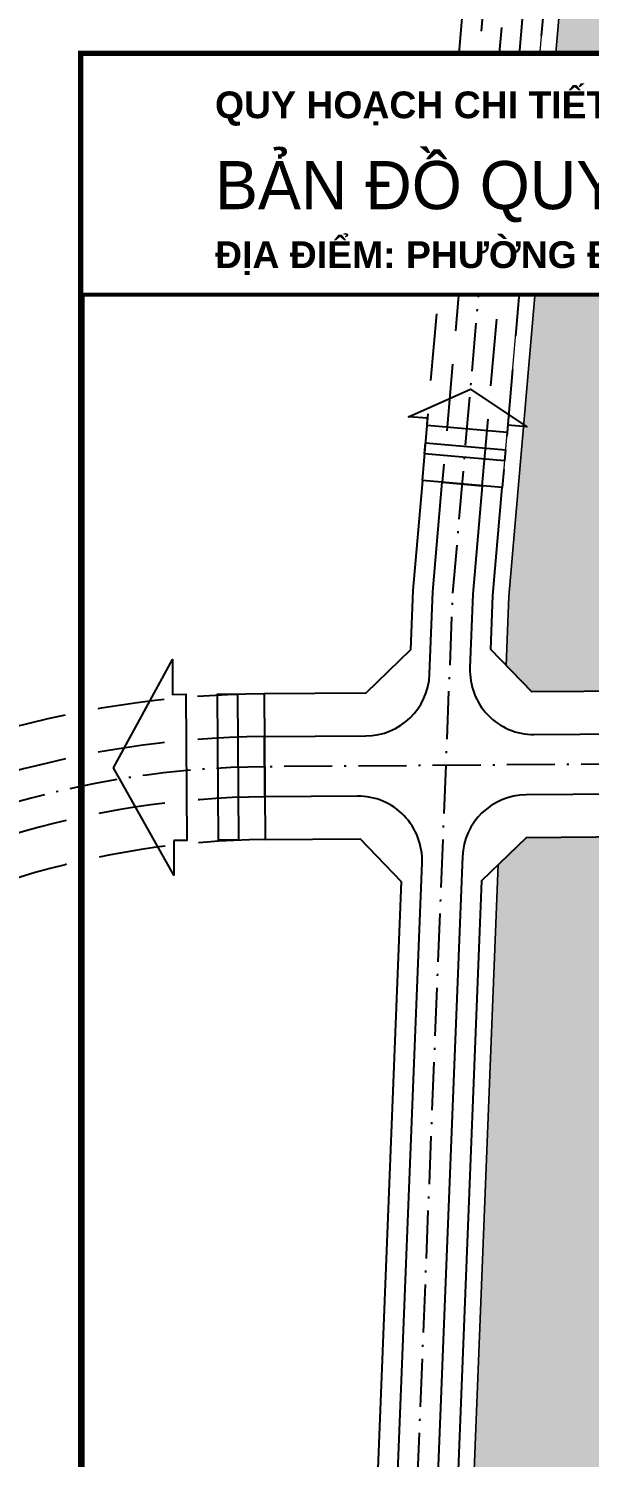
# Model space of a CAD drawing. Header units: metres. Extents: x 566107 to 571261, y 2062953 to 2068466.
# Drawn here: x 567964.1 to 568068.9, y 2066378.8 to 2066645.9 of the extents above; entities that cross this region are included whole.
import ezdxf

# ---------------------------------------------------------------- set-up
doc = ezdxf.new("R2010")
doc.units = ezdxf.units.M
doc.linetypes.add('ACAD_ISO10W100', pattern=[18.5, 12, -3, 0.5, -3])
doc.linetypes.add('HIDDEN', pattern=[0.375, 0.25, -0.125])
doc.layers.add('datKeSog', color=251, linetype='CONTINUOUS', lineweight=13)
doc.layers.add('datMatNc', color=150, linetype='CONTINUOUS', lineweight=13)
for name, color, linetype in [('hacth sdd', 8, 'CONTINUOUS'), ('Khung ban ve', 7, 'CONTINUOUS'), ('KTEN', 7, 'CONTINUOUS'), ('LogDg', 7, 'CONTINUOUS'), ('LogDg phu', 7, 'CONTINUOUS'), ('TimDg', 222, 'CONTINUOUS'), ('ViaHeS', 32, 'CONTINUOUS'), ('ViaHeSphu', 32, 'CONTINUOUS')]:
    doc.layers.add(name, color=color, linetype=linetype)
doc.styles.add('ARIALB', font='', dxfattribs={"width": 0.75})
doc.styles.add('VnBlackH', font='')
doc.styles.get('ARIALB').set_extended_font_data('.VnArialH', bold=True)
doc.styles.get('VnBlackH').set_extended_font_data('.VnBlackH')
pattern_1 = [(0, (0, 0), (1.5875, 1.5875), [1.5875, -1.5875])]

# ---------------------------------------------------------------- blocks, each defined once
blk = doc.blocks.new('text tieu de')
at = {"color": 5}
blk.add_wipeout([(0, -1.1652900866465643e-10), (572.785714285681, -1.1652900866465643e-10), (572.785714285681, -45.00000000011653), (0, -45.00000000011653)], dxfattribs=at).dxf.layer = 'KTEN'
at = {"layer": 'KTEN', "const_width": 0.75, "flags": 128}
blk.add_lwpolyline([(0, 0), (572.785714285681, 0), (572.785714285681, -45), (0, -45)], close=True, dxfattribs=at)
at = {"layer": 'KTEN', "linetype": 'Continuous', "ltscale": 15, "style": 'ARIALB'}
for s, p in [('quy ho¹ch chi tiÕt x©y dùng tû lÖ 1/500 khu ®« thÞ míi t¹i ph\xadêng ®«ng vÜnh vµ ph\xadêng cöa nam, tp. vinh, tØnh nghÖ an', (25, -12)), ('®Þa ®iÓm: ph\xadêng ®«ng vÜnh vµ ph\xadêng cöa nam, thµnh phè vinh, tØnh nghÖ an', (25, -40))]:
    blk.add_text(s, height=5, rotation=359.9999999466391, dxfattribs=at).set_placement(p)
at = {"layer": 'KTEN', "color": 5, "style": 'VnBlackH'}
blk.add_attdef('BD', (25, -29), '', height=9, dxfattribs=at)

msp = doc.modelspace()

# ---------------------------------------------------------------- hatches: boundary and pattern name
at = {"layer": 'hacth sdd'}
h = msp.add_hatch(dxfattribs=at)
h.set_pattern_fill('DASH', color=152, scale=0.5, style=0)
h.set_pattern_definition(pattern_1)
edge = h.paths.add_edge_path()
edge.add_line((568089.4094906903, 2066606.831562368), (568096.5534857743, 2066646.555895337))
edge.add_arc((568006.9902945282, 2066662.662874363), 90.99999999747935, 349.8049466083057, 354.593269157797)
edge.add_line((568097.5854266373, 2066654.088375097), (568099.9712974422, 2066679.296643715))
edge.add_arc((568009.3761653308, 2066687.871142982), 90.99999999981577, 354.5932691577892, 369.1421477394828)
edge.add_line((568099.2202101543, 2066702.329621799), (568098.6472853306, 2066705.889739305))
edge.add_arc((568048.2951283458, 2066697.786635786), 50.99999999661144, 9.142147746888549, 24.27248815783677)
edge.add_line((568094.7867675783, 2066718.751546497), (568044.0837223955, 2066831.190264559))
edge.add_arc((568189.0282447147, 2066896.551456779), 158.9999999964824, 198.0536729360422, 204.2724881581285, ccw=False)
edge.add_line((568037.8563519213, 2066847.276119864), (568032.5747542637, 2066863.479542607))
edge.add_arc((567898.516660653, 2066819.782545717), 140.9999999990662, 18.05367293684976, 27.95123354725435)
edge.add_line((568023.0685674539, 2066885.872049513), (567997.6486762641, 2066933.778233347))
edge.add_arc((567873.0967694623, 2066867.688729551), 140.9999999997684, 27.9512335469934, 42.53662133799664)
edge.add_line((567976.9919672, 2066963.01337425), (567951.3311628575, 2066990.981318418))
edge.add_line((567951.3311628575, 2066990.981318418), (567689.8956428984, 2067243.945485724))
edge.add_arc((567906.8503208783, 2067468.165617967), 312.0000000002941, 207.9784266503596, 225.9434859584289, ccw=False)
edge.add_line((567631.3155397438, 2067321.794226003), (567598.6472911579, 2067383.290113986))
edge.add_line((567598.6472911579, 2067383.290113986), (567595.9427644068, 2067384.11808443))
edge.add_line((567595.9427644068, 2067384.11808443), (567573.44567074, 2067372.167030913))
edge.add_line((567573.44567074, 2067372.167030913), (567611.3271069421, 2067300.85765076))
edge.add_arc((567876.2643964944, 2067441.599373803), 300.0000000005672, 207.9784266505278, 225.9434859586242)
edge.add_line((567667.6541292066, 2067226.0030928), (567890.3890136704, 2067010.485535789))
edge.add_line((567890.3890136704, 2067010.485535789), (567955.4795541393, 2066935.546288197))
edge.add_arc((567872.0548541446, 2066863.08547513), 110.4999999977253, 28.05827048332219, 40.97684428070818, ccw=False)
edge.add_line((567969.5677535841, 2066915.061281448), (568054.6304946976, 2066755.473290268))
edge.add_arc((567957.1175952578, 2066703.497483949), 110.4999999984394, -4.937905462087315, 28.058270483798083, ccw=False)
edge.add_line((568067.2074820693, 2066693.986079136), (568053.8780515629, 2066539.704401028))
edge.add_line((568053.8780515629, 2066539.704401028), (568053.3664489492, 2066526.851457733))
edge.add_line((568053.3664489492, 2066526.851457733), (568058.1642466432, 2066521.895486345))
edge.add_line((568058.1642466432, 2066521.895486345), (568077.6576209503, 2066522.03881998))
edge.add_line((568077.6576209503, 2066522.03881998), (568081.7841965083, 2066526.06377207))
edge.add_line((568081.7841965083, 2066526.06377207), (568082.0970106234, 2066535.749517252))
edge.add_arc((568290.9880967231, 2066529.003099807), 209.0000000005824, 173.5977105298603, 178.150199018571, ccw=False)
edge.add_line((568083.291532704, 2066552.30840596), (568089.4094906903, 2066606.831562368))
h = msp.add_hatch(dxfattribs=at)
h.set_pattern_fill('DASH', color=152, scale=0.5, style=0)
h.set_pattern_definition(pattern_1)
edge = h.paths.add_edge_path()
edge.add_line((568183.6201683327, 2065918.921055044), (568168.8181398355, 2066044.597950605))
edge.add_arc((568024.8134988274, 2066027.63730887), 144.9999999997729, 6.717261423255472, 34.05897894871769)
edge.add_line((568144.9404182411, 2066108.843978744), (568098.1901080231, 2066178.000499469))
edge.add_line((568098.1901080231, 2066178.000499469), (568085.0913842997, 2066201.596774492))
edge.add_arc((568202.2502013814, 2066266.633776105), 133.9999999954225, 200.0084056628792, 209.035455693567, ccw=False)
edge.add_line((568076.3381152166, 2066220.784604287), (568071.4225555877, 2066234.283831054))
edge.add_arc((568197.3346417545, 2066280.133002879), 133.9999999997454, 170.7022042001583, 200.0084056654896, ccw=False)
edge.add_line((568065.0951427778, 2066301.782827597), (568070.2285092395, 2066333.137991798))
edge.add_line((568070.2285092395, 2066333.137991798), (568075.3908017699, 2066383.853710804))
edge.add_arc((567886.8530623493, 2066414.423643979), 191.0000000004416, 350.7900851439517, 357.9800821339687)
edge.add_line((568077.7343815274, 2066407.691483183), (568080.4256581354, 2066483.99899346))
edge.add_line((568080.4256581354, 2066483.99899346), (568080.6457711871, 2066490.814411395))
edge.add_line((568080.6457711871, 2066490.814411395), (568076.7772794547, 2066494.780576226))
edge.add_line((568076.7772794547, 2066494.780576226), (568057.0791909866, 2066494.635737341))
edge.add_line((568057.0791909866, 2066494.635737341), (568051.8839304355, 2066489.606287584))
edge.add_line((568051.8839304355, 2066489.606287584), (568042.8667809778, 2066263.069308326))
edge.add_arc((568132.2959639548, 2066259.509640887), 89.50000000112202, 177.7205840143957, 210.7173070783)
edge.add_line((568055.352991614, 2066213.79280583), (568139.856352352, 2066071.57080512))
edge.add_arc((567955.4122950307, 2065970.128014746), 210.4999999999731, 1.2450517960169236, 28.810450033350207, ccw=False)
edge.add_line((568165.8625975254, 2065974.701873059), (568167.5880580689, 2065895.310761973))
edge.add_line((568167.5880580689, 2065895.310761973), (568172.3432413975, 2065891.903232982))
edge.add_line((568172.3432413975, 2065891.903232982), (568183.4382738377, 2065895.402493342))
edge.add_line((568183.4382738377, 2065895.402493342), (568186.5903919834, 2065900.513268813))
edge.add_line((568186.5903919834, 2065900.513268813), (568183.6201683327, 2065918.921055044))

# ---------------------------------------------------------------- linework, layer by layer
at = {"layer": 'datKeSog'}
for points in [[(567573.4456707399, 2067372.167030912), (567570.7962978446, 2067370.759613682), (567608.6777340465, 2067299.45023353, 0.07854830681870029), (567665.5680265334, 2067223.84712999), (567888.2094084307, 2067008.420045763), (567953.2146301575, 2066933.579026304, -0.05642768786353271), (567966.9203445495, 2066913.650173584), (568051.9830856629, 2066754.062182404, -0.1449760631686074), (568064.2186163638, 2066694.244307321), (568050.8831939668, 2066539.893275991), (568050.4826454618, 2066529.830334393), (568053.3664489493, 2066526.851457733), (568053.878051563, 2066539.704401027), (568067.2074820693, 2066693.986079137, 0.1449760631665236), (568054.6304946976, 2066755.473290268), (567969.5677535838, 2066915.061281449, 0.05642768786245987), (567955.4795541393, 2066935.546288197), (567890.3890136726, 2067010.48553579), (567667.6541292054, 2067226.003092801, -0.07854830681780736), (567611.3271069421, 2067300.85765076)], [(568051.8839304355, 2066489.606287584), (568048.7612246759, 2066486.583245415), (568039.8691547329, 2066263.188626788, 0.1449785006139977), (568052.773897567, 2066212.260397956), (568137.2516644283, 2066070.081472601, -0.1207992988462257), (568162.8633058033, 2065974.636687426), (568164.5398766699, 2065897.495066083), (568167.588058069, 2065895.310761973), (568165.8625975254, 2065974.701873059, 0.1208601099268), (568139.856352352, 2066071.57080512), (568055.352991614, 2066213.79280583, -0.144978500596995), (568042.8667809778, 2066263.069308326)]]:
    msp.add_lwpolyline(points, format="xyb", close=True, dxfattribs=at)
at = {"layer": 'datMatNc'}
msp.add_lwpolyline([(567969.5677535841, 2066915.061281448), (568054.6304946976, 2066755.473290268, -0.1449760631681723), (568067.2074820693, 2066693.986079136), (568053.8780515629, 2066539.704401028), (568053.3664489492, 2066526.851457733), (568058.1642466432, 2066521.895486345), (568077.6576209503, 2066522.03881998), (568081.7841965083, 2066526.06377207), (568082.0970106234, 2066535.749517252, -0.01986659136138957), (568083.291532704, 2066552.30840596), (568089.4094906903, 2066606.831562368), (568096.5534857743, 2066646.555895337, 0.02089603911732929), (568097.5854266373, 2066654.088375097), (568099.9712974422, 2066679.296643715, 0.06356687066370705), (568099.2202101543, 2066702.329621799), (568098.6472853306, 2066705.889739305, 0.06611464467655992), (568094.7867675783, 2066718.751546497), (568044.0837223955, 2066831.190264559, -0.02714136194882924)], format="xyb", dxfattribs=at)
msp.add_lwpolyline([(568183.6201683327, 2065918.921055044), (568168.8181398355, 2066044.597950605, 0.1198699787168014), (568144.9404182411, 2066108.843978744), (568098.1901080231, 2066178.000499469), (568085.0913842997, 2066201.596774492, -0.03940831778231667), (568076.3381152166, 2066220.784604287), (568071.4225555877, 2066234.283831054, -0.1285739781791055), (568065.0951427778, 2066301.782827597), (568070.2285092395, 2066333.137991798), (568075.3908017699, 2066383.853710804, 0.03138257663283053), (568077.7343815274, 2066407.691483183), (568080.4256581354, 2066483.99899346), (568080.6457711871, 2066490.814411395), (568076.7772794547, 2066494.780576226), (568057.0791909866, 2066494.635737341), (568051.8839304355, 2066489.606287584), (568042.8667809778, 2066263.069308326, 0.144978500596995), (568055.352991614, 2066213.79280583), (568139.856352352, 2066071.57080512, -0.1208601099268), (568165.8625975254, 2065974.701873059), (568167.5880580689, 2065895.310761973), (568172.3432413975, 2065891.903232982), (568183.4382738377, 2065895.402493342), (568186.5903919834, 2065900.513268813)], format="xyb", close=True, dxfattribs=at)
at = {"layer": 'Khung ban ve', "const_width": 1.2}
msp.add_lwpolyline([(567973.9280794318, 2066641.109092405), (569223.9280794318, 2066641.109092405), (569223.9280794318, 2065831.109092405), (567973.9280794318, 2065831.109092405)], close=True, dxfattribs=at)
at = {"layer": 'LogDg', "ltscale": 0.75}
for points, elevation in [([(568038.6738672009, 2066573.020386805), (568035.1076069846, 2066573.328499981), (568046.7063936385, 2066578.486334694), (568057.2153899996, 2066571.419871148), (568053.6491297835, 2066571.727984326), (568053.5317533349, 2066570.369409004), (568038.5564907548, 2066571.661811483)], 6.183463e-10), ([(568053.0595993284, 2066565.084110015), (568038.115270802, 2066566.37525094), (568038.2604014179, 2066568.414375474), (568053.2356639992, 2066567.121972996)], 3.2652363e-09)]:
    msp.add_lwpolyline(points, close=True, dxfattribs=dict(at, elevation=elevation))
at = {"layer": 'LogDg'}
for points in [[(568028.628056314, 2066263.636071019), (568037.6354412895, 2066489.927738149, 0.4280877767542854), (568025.5567034009, 2066502.404687614), (568008.2587642424, 2066502.277496886), (568008.176045891, 2066513.527192779), (568027.1367200688, 2066513.6666095, 0.4004741393392213), (568039.0389921403, 2066525.189011272), (568039.6524779814, 2066540.601557098), (568041.4209726256, 2066561.071022866), (568048.8931368891, 2066560.425452404), (568047.1396219716, 2066540.129369692), (568046.5921557288, 2066526.375427888, 0.4253445715659649), (568058.5595034217, 2066513.898176384), (568075.8680527754, 2066514.025445129, 0.4026509643918764)], [(568057.0908769494, 2066502.636556536, 0.4004741393009789), (568045.1886048778, 2066491.114154764), (568036.1221219266, 2066263.337774865, 0.1449785006141449)], [(568076.1791778273, 2066332.348767518), (568081.3420762165, 2066383.07043864, 0.0311547668504222), (568083.730653334, 2066407.480001692), (568086.4222438985, 2066483.796413795), (568086.6348025695, 2066490.377923467, 0.4258714753233532), (568074.5528230912, 2066502.764953197), (568057.0908769494, 2066502.636556536)]]:
    msp.add_lwpolyline(points, format="xyb", dxfattribs=at)
at = {"layer": 'LogDg', "ltscale": 0.75}
for points in [[(567991.2032585224, 2066494.123260878), (567991.2510740481, 2066487.620349012), (567979.9535116166, 2066507.724976996), (567990.9521061156, 2066527.932637494), (567990.9999216389, 2066521.429725628), (567993.4772214007, 2066521.447941066), (567993.6805582822, 2066494.14147632)], [(568003.1173553097, 2066521.490729794), (568003.3177251414, 2066494.240432448), (567999.6047425546, 2066494.156941886), (567999.4014056707, 2066521.463406634)]]:
    msp.add_lwpolyline(points, close=True, dxfattribs=at)
at = {"layer": 'LogDg phu', "linetype": 'HIDDEN', "ltscale": 50}
for points in [[(568048.8931368892, 2066560.425452404), (568060.4825342322, 2066694.567092553, 0.1449760631919197), (568048.6738243675, 2066752.298297579), (567963.611083256, 2066911.886288755, 0.0564276878372632), (567950.3834751834, 2066931.119948934), (567885.3782534542, 2067005.960968396), (567879.7159434996, 2067001.042813663), (567944.7211652289, 2066926.201794201, -0.0564276878181174), (567956.9925606683, 2066908.358519098), (568042.055301781, 2066748.770527919, -0.1449760631919197), (568053.0103699688, 2066695.212663013), (568041.420972626, 2066561.071022866)], [(568008.1760458911, 2066513.527192779), (568008.1760458909, 2066513.527192779, 0.1450850854475126), (567909.9632183514, 2066483.628661577), (567745.2221855847, 2066374.828894912, -0.6176505986024498), (567726.6297684886, 2066385.546460056), (567728.793776435, 2066422.357467605), (567726.2232799886, 2066467.781951574), (567711.2140616528, 2066517.870888848)]]:
    msp.add_lwpolyline(points, format="xyb", dxfattribs=at)
at = {"layer": 'LogDg phu', "linetype": 'HIDDEN', "ltscale": 50, "elevation": 3.0256135e-09}
msp.add_lwpolyline([(568008.258764243, 2066502.277496886), (568008.2587642425, 2066502.277496886, 0.1450850854462245), (567916.1629986268, 2066474.241157939), (567729.4099954761, 2066350.904046199, 0.2363348726012495), (567724.0438458779, 2066341.596119495), (567719.9008593707, 2066271.240114893), (567716.6114419358, 2066207.607695197), (567713.3971455975, 2066142.942733489), (567710.8918734312, 2066092.537971513, 0.5075175293600156), (567725.9401865894, 2066080.33979733), (568007.678102545, 2066154.719952063)], format="xyb", dxfattribs=at)
at = {"layer": 'TimDg', "linetype": 'ACAD_ISO10W100', "ltscale": 0.75, "elevation": 3.0256135e-09}
msp.add_lwpolyline([(568198.5799684294, 2065725.103991018), (568170.7033791732, 2065808.308389804, -0.0775633036579484), (568157.666223316, 2065868.59439549), (568155.3650764982, 2065974.473723357, 0.1206413327394175), (568130.7391229575, 2066066.359524186), (568046.3261624569, 2066208.429378254, -0.1449785005982187), (568032.3750891204, 2066263.486922942), (568043.3960499765, 2066540.365463395), (568056.7464521006, 2066694.889877784, 0.1449760631665937), (568045.3645630765, 2066750.534412745), (567960.3018219627, 2066910.122403926, 0.0564276878624258), (567947.5523202029, 2066928.660871572), (567882.5470984769, 2067003.501891029)], format="xyb", dxfattribs=at)
at = {"layer": 'TimDg', "linetype": 'ACAD_ISO10W100', "ltscale": 0.75}
msp.add_lwpolyline([(568090.2218152452, 2066508.505318433), (568008.2174050667, 2066507.902344833, 0.1450850854463111), (567913.0631084897, 2066478.934909758), (567718.5559912642, 2066350.476755691), (566802.7738040049, 2066108.705886553)], format="xyb", dxfattribs=at)
at = {"layer": 'ViaHeS', "elevation": 3.0256135e-09}
msp.add_lwpolyline([(568077.6576209501, 2066522.038819979), (568058.1642466432, 2066521.895486345), (568050.4826454617, 2066529.830334393), (568050.8831939667, 2066539.893275989), (568052.6292190207, 2066560.102667172), (568037.684890494, 2066561.393808097), (568035.9089059862, 2066540.837650801), (568035.4663723434, 2066529.719920621), (568027.1484060332, 2066521.667428695), (568008.1172201505, 2066521.527493506), (568008.3175899833, 2066494.277196159), (568026.0633503759, 2066494.407679691), (568033.7449515574, 2066486.472831643), (568024.8810235078, 2066263.785219096, 0.1449785005980277)], format="xyb", dxfattribs=at)
at = {"layer": 'ViaHeS'}
msp.add_lwpolyline([(568057.0791909859, 2066494.635737341), (568048.7612246757, 2066486.583245415), (568039.8691547328, 2066263.188626788, 0.1449785006445924), (568052.7738975724, 2066212.260397946), (568137.2516644282, 2066070.081472601, -0.1207992988297231), (568162.8633058028, 2065974.636687439), (568164.5398766696, 2065897.495066083), (568172.3432413976, 2065891.903232982), (568183.4382738374, 2065895.402493342), (568188.9990425578, 2065904.418602214), (568186.592074666, 2065919.335644036), (568171.797546201, 2066044.948860433, 0.1198699787173041), (568147.4258027805, 2066110.524116741), (568100.7491945327, 2066179.571612054), (568087.7143428948, 2066203.05282676, -0.03940831779749299), (568079.1570425188, 2066221.811078283), (568074.2414828872, 2066235.310305058, -0.1285739781631532), (568068.0557285757, 2066301.298130028), (568073.2038435333, 2066332.743379658), (568078.3664043958, 2066383.461734827, 0.031267349860004), (568080.7325174307, 2066407.585742438), (568083.4239510177, 2066483.897703654), (568083.5511336671, 2066487.835693256), (568076.7772794545, 2066494.780576225)], format="xyb", close=True, dxfattribs=at)
at = {"layer": 'ViaHeSphu', "linetype": 'HIDDEN', "ltscale": 50}
for points in [[(568037.6848904941, 2066561.393808097), (568049.2742878372, 2066695.535448246, 0.1449760631668122), (568038.74604049, 2066747.006643085), (567953.683299376, 2066906.594634266, 0.0564276878625463), (567941.8900102483, 2066923.742716839), (567876.8847885224, 2066998.583736296), (567888.2094084314, 2067008.420045762), (567953.2146301575, 2066933.579026304, -0.0564276878623221), (567966.9203445492, 2066913.650173585), (568051.9830856629, 2066754.062182404, -0.1449760631664056), (568064.2186163639, 2066694.244307322), (568052.6292190208, 2066560.102667172)], [(567691.3557481108, 2066581.634882657), (567716.8747481108, 2066519.882882657), (567732.1737481108, 2066468.826882657), (567734.8037481107, 2066422.350882658), (567732.6496243705, 2066385.708011313), (567740.4067145254, 2066381.236450749), (567905.5542008013, 2066490.304651124, -0.1450850854461998), (568008.1172201507, 2066521.527493506)], [(568005.6360304516, 2066162.454933763), (567726.2501643555, 2066088.695731398), (567717.0778553096, 2066096.130812143), (567719.3897481108, 2066142.644882657), (567722.6037481108, 2066207.303882657), (567725.8917481108, 2066270.908882657), (567729.4753544193, 2066331.765518691), (567738.4070673825, 2066347.258141114), (567920.5720161782, 2066467.565168393, -0.1450850854462575), (568008.3175899828, 2066494.277196159)]]:
    msp.add_lwpolyline(points, format="xyb", dxfattribs=at)

# ---------------------------------------------------------------- next in the draw order: block references
at = {"layer": 'KTEN'}
msp.add_blockref('text tieu de', (567973.9280794318, 2066641.109092405), dxfattribs=at).add_auto_attribs({'BD': 'b¶n ®å quy ho¹ch tæng mÆt b»ng sö dông ®Êt'})

doc.saveas('drawing.dxf')
